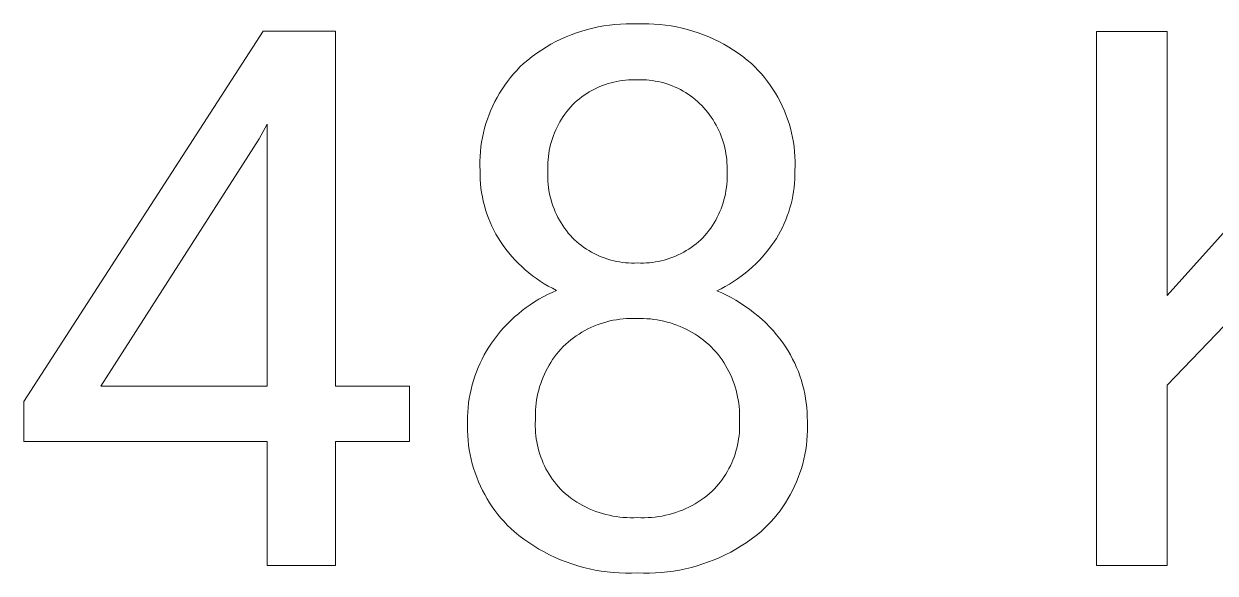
# Model space of a CAD drawing. Header units: millimetres. Extents: x -987 to 2591, y -102 to 2398.
# Drawn here: x 1861.3 to 1936.8, y 180.4 to 215.3 of the extents above; entities that cross this region are included whole.
import ezdxf

# ---------------------------------------------------------------- set-up
doc = ezdxf.new("R2010")
doc.units = ezdxf.units.MM
doc.header["$MEASUREMENT"] = 0
doc.layers.add('Domyślny', color=7, linetype='Continuous', true_color=0x000000)

msp = doc.modelspace()

# ---------------------------------------------------------------- linework, layer by layer
at = {"layer": 'Domyślny', "color": 18, "lineweight": 15, "true_color": 0x000000}
for p, q in [((1899.113, 215.259), (1899.469, 215.274)), ((1899.469, 215.274), (1899.826, 215.275)), ((1899.826, 215.275), (1900.182, 215.265)), ((1900.182, 215.265), (1900.539, 215.275)), ((1900.539, 215.275), (1900.895, 215.273)), ((1900.895, 215.273), (1901.251, 215.259)), ((1861.278, 191.321), (1876.444, 214.803)), ((1876.444, 214.803), (1881.031, 214.803)), ((1881.031, 214.803), (1881.031, 192.298)), ((1895.659, 214.449), (1895.989, 214.583)), ((1895.989, 214.583), (1896.324, 214.706)), ((1896.324, 214.706), (1896.662, 214.817)), ((1896.662, 214.817), (1897.005, 214.917)), ((1897.005, 214.917), (1897.351, 215.004)), ((1897.351, 215.004), (1897.699, 215.08)), ((1897.699, 215.08), (1898.05, 215.143)), ((1898.05, 215.143), (1898.403, 215.194)), ((1898.403, 215.194), (1898.757, 215.233)), ((1898.757, 215.233), (1899.113, 215.259)), ((1901.251, 215.259), (1901.607, 215.232)), ((1901.607, 215.232), (1901.961, 215.193)), ((1901.961, 215.193), (1902.314, 215.142)), ((1902.314, 215.142), (1902.665, 215.078)), ((1902.665, 215.078), (1903.013, 215.003)), ((1903.013, 215.003), (1903.359, 214.915)), ((1903.359, 214.915), (1903.702, 214.816)), ((1903.702, 214.816), (1904.04, 214.705)), ((1904.04, 214.705), (1904.375, 214.582)), ((1904.375, 214.582), (1904.705, 214.447)), ((1929.287, 180.922), (1929.287, 214.793)), ((1929.287, 214.793), (1933.755, 214.793)), ((1933.755, 214.793), (1933.755, 198.042)), ((1933.755, 198.042), (1948.814, 214.793)), ((1894.088, 213.61), (1894.39, 213.799)), ((1894.39, 213.799), (1894.699, 213.978)), ((1894.699, 213.978), (1895.013, 214.146)), ((1895.013, 214.146), (1895.333, 214.303)), ((1895.333, 214.303), (1895.659, 214.449)), ((1904.705, 214.447), (1905.031, 214.302)), ((1905.031, 214.302), (1905.351, 214.145)), ((1905.351, 214.145), (1905.665, 213.977)), ((1905.665, 213.977), (1905.974, 213.798)), ((1905.974, 213.798), (1906.276, 213.609)), ((1893.224, 212.98), (1893.504, 213.2)), ((1893.504, 213.2), (1893.793, 213.41)), ((1893.793, 213.41), (1894.088, 213.61)), ((1906.276, 213.609), (1906.571, 213.409)), ((1906.571, 213.409), (1906.86, 213.2)), ((1906.86, 213.2), (1907.141, 212.98)), ((1892.322, 212.097), (1892.524, 212.322)), ((1892.524, 212.322), (1892.734, 212.54)), ((1892.734, 212.54), (1892.951, 212.751)), ((1892.951, 212.751), (1893.224, 212.98)), ((1907.141, 212.98), (1907.414, 212.751)), ((1907.414, 212.751), (1907.631, 212.541)), ((1907.631, 212.541), (1907.841, 212.323)), ((1907.841, 212.323), (1908.044, 212.098)), ((1891.765, 211.382), (1891.942, 211.627)), ((1891.942, 211.627), (1892.128, 211.865)), ((1892.128, 211.865), (1892.322, 212.097)), ((1898.326, 211.487), (1898.147, 211.428)), ((1898.507, 211.539), (1898.326, 211.487)), ((1898.689, 211.585), (1898.507, 211.539)), ((1898.873, 211.625), (1898.689, 211.585)), ((1899.058, 211.658), (1898.873, 211.625)), ((1899.244, 211.686), (1899.058, 211.658)), ((1899.431, 211.707), (1899.244, 211.686)), ((1899.618, 211.721), (1899.431, 211.707)), ((1899.806, 211.729), (1899.618, 211.721)), ((1899.994, 211.731), (1899.806, 211.729)), ((1900.182, 211.726), (1899.994, 211.731)), ((1900.37, 211.73), (1900.182, 211.726)), ((1900.559, 211.727), (1900.37, 211.73)), ((1900.747, 211.717), (1900.559, 211.727)), ((1900.934, 211.701), (1900.747, 211.717)), ((1901.121, 211.678), (1900.934, 211.701)), ((1901.307, 211.649), (1901.121, 211.678)), ((1901.492, 211.613), (1901.307, 211.649)), ((1901.675, 211.571), (1901.492, 211.613)), ((1901.857, 211.523), (1901.675, 211.571)), ((1902.038, 211.468), (1901.857, 211.523)), ((1908.044, 212.098), (1908.238, 211.866)), ((1908.238, 211.866), (1908.425, 211.628)), ((1908.425, 211.628), (1908.602, 211.383)), ((1891.284, 210.613), (1891.436, 210.874)), ((1891.436, 210.874), (1891.596, 211.131)), ((1891.596, 211.131), (1891.765, 211.382)), ((1896.809, 210.751), (1896.656, 210.642)), ((1896.965, 210.856), (1896.809, 210.751)), ((1897.125, 210.954), (1896.965, 210.856)), ((1897.288, 211.048), (1897.125, 210.954)), ((1897.455, 211.135), (1897.288, 211.048)), ((1897.624, 211.218), (1897.455, 211.135)), ((1897.796, 211.294), (1897.624, 211.218)), ((1897.97, 211.364), (1897.796, 211.294)), ((1898.147, 211.428), (1897.97, 211.364)), ((1902.216, 211.407), (1902.038, 211.468)), ((1902.392, 211.34), (1902.216, 211.407)), ((1902.565, 211.267), (1902.392, 211.34)), ((1902.736, 211.188), (1902.565, 211.267)), ((1902.904, 211.103), (1902.736, 211.188)), ((1903.069, 211.013), (1902.904, 211.103)), ((1903.231, 210.916), (1903.069, 211.013)), ((1903.389, 210.815), (1903.231, 210.916)), ((1903.544, 210.707), (1903.389, 210.815)), ((1908.602, 211.383), (1908.772, 211.133)), ((1908.772, 211.133), (1908.932, 210.876)), ((1908.932, 210.876), (1909.083, 210.614)), ((1890.886, 209.798), (1891.01, 210.074)), ((1891.01, 210.074), (1891.142, 210.346)), ((1891.142, 210.346), (1891.284, 210.613)), ((1895.952, 210.01), (1895.825, 209.863)), ((1896.084, 210.154), (1895.952, 210.01)), ((1896.221, 210.283), (1896.084, 210.154)), ((1896.362, 210.408), (1896.221, 210.283)), ((1896.507, 210.527), (1896.362, 210.408)), ((1896.656, 210.642), (1896.507, 210.527)), ((1903.695, 210.595), (1903.544, 210.707)), ((1903.842, 210.477), (1903.695, 210.595)), ((1903.984, 210.354), (1903.842, 210.477)), ((1904.123, 210.227), (1903.984, 210.354)), ((1904.257, 210.094), (1904.123, 210.227)), ((1904.388, 209.953), (1904.257, 210.094)), ((1909.083, 210.614), (1909.226, 210.347)), ((1909.226, 210.347), (1909.358, 210.075)), ((1909.358, 210.075), (1909.482, 209.799)), ((1890.575, 208.946), (1890.669, 209.233)), ((1890.669, 209.233), (1890.773, 209.517)), ((1890.773, 209.517), (1890.886, 209.798)), ((1895.369, 209.231), (1895.269, 209.064)), ((1895.475, 209.395), (1895.369, 209.231)), ((1895.587, 209.554), (1895.475, 209.395)), ((1895.703, 209.711), (1895.587, 209.554)), ((1895.825, 209.863), (1895.703, 209.711)), ((1904.515, 209.808), (1904.388, 209.953)), ((1904.637, 209.659), (1904.515, 209.808)), ((1904.753, 209.505), (1904.637, 209.659)), ((1904.865, 209.348), (1904.753, 209.505)), ((1904.971, 209.187), (1904.865, 209.348)), ((1909.482, 209.799), (1909.595, 209.519)), ((1909.595, 209.519), (1909.699, 209.235)), ((1909.699, 209.235), (1909.793, 208.947)), ((1876.706, 208.917), (1876.194, 207.976)), ((1876.706, 192.298), (1876.706, 208.917)), ((1890.417, 208.362), (1890.491, 208.655)), ((1890.491, 208.655), (1890.575, 208.946)), ((1895.002, 208.544), (1894.925, 208.365)), ((1895.085, 208.72), (1895.002, 208.544)), ((1895.174, 208.894), (1895.085, 208.72)), ((1895.269, 209.064), (1895.174, 208.894)), ((1905.072, 209.023), (1904.971, 209.187)), ((1905.167, 208.855), (1905.072, 209.023)), ((1905.256, 208.684), (1905.167, 208.855)), ((1905.34, 208.511), (1905.256, 208.684)), ((1905.418, 208.334), (1905.34, 208.511)), ((1909.793, 208.947), (1909.877, 208.656)), ((1909.877, 208.656), (1909.951, 208.363)), ((1876.194, 207.976), (1866.163, 192.298)), ((1890.257, 207.469), (1890.3, 207.769)), ((1890.3, 207.769), (1890.354, 208.066)), ((1890.354, 208.066), (1890.417, 208.362)), ((1894.731, 207.814), (1894.679, 207.626)), ((1894.79, 208), (1894.731, 207.814)), ((1894.855, 208.184), (1894.79, 208)), ((1894.925, 208.365), (1894.855, 208.184)), ((1905.49, 208.155), (1905.418, 208.334)), ((1905.555, 207.974), (1905.49, 208.155)), ((1905.615, 207.791), (1905.555, 207.974)), ((1905.669, 207.606), (1905.615, 207.791)), ((1909.951, 208.363), (1910.014, 208.067)), ((1910.014, 208.067), (1910.067, 207.769)), ((1910.067, 207.769), (1910.11, 207.47)), ((1890.202, 206.867), (1890.225, 207.169)), ((1890.225, 207.169), (1890.257, 207.469)), ((1894.561, 207.054), (1894.534, 206.861)), ((1894.594, 207.246), (1894.561, 207.054)), ((1894.633, 207.437), (1894.594, 207.246)), ((1894.679, 207.626), (1894.633, 207.437)), ((1905.716, 207.419), (1905.669, 207.606)), ((1905.757, 207.231), (1905.716, 207.419)), ((1905.792, 207.041), (1905.757, 207.231)), ((1905.82, 206.85), (1905.792, 207.041)), ((1910.11, 207.47), (1910.142, 207.169)), ((1910.142, 207.169), (1910.164, 206.867)), ((1890.189, 206.262), (1890.191, 206.565)), ((1890.199, 205.96), (1890.189, 206.262)), ((1890.191, 206.565), (1890.202, 206.867)), ((1894.494, 206.278), (1894.493, 206.083)), ((1894.5, 206.473), (1894.494, 206.278)), ((1894.514, 206.667), (1894.5, 206.473)), ((1894.534, 206.861), (1894.514, 206.667)), ((1905.842, 206.659), (1905.82, 206.85)), ((1905.857, 206.467), (1905.842, 206.659)), ((1905.866, 206.274), (1905.857, 206.467)), ((1905.869, 206.081), (1905.866, 206.274)), ((1910.164, 206.867), (1910.175, 206.565)), ((1910.176, 206.263), (1910.166, 205.96)), ((1910.175, 206.565), (1910.176, 206.263)), ((1890.2, 205.681), (1890.199, 205.96)), ((1890.211, 205.402), (1890.2, 205.681)), ((1894.493, 206.083), (1894.499, 205.889)), ((1894.499, 205.889), (1894.494, 205.689)), ((1894.494, 205.689), (1894.496, 205.49)), ((1894.496, 205.49), (1894.505, 205.291)), ((1905.861, 205.292), (1905.869, 205.491)), ((1905.865, 205.889), (1905.869, 206.081)), ((1905.871, 205.69), (1905.865, 205.889)), ((1905.869, 205.491), (1905.871, 205.69)), ((1910.166, 205.695), (1910.157, 205.43)), ((1910.166, 205.96), (1910.166, 205.695)), ((1890.231, 205.124), (1890.211, 205.402)), ((1890.262, 204.847), (1890.231, 205.124)), ((1890.301, 204.571), (1890.262, 204.847)), ((1894.505, 205.291), (1894.521, 205.092)), ((1894.521, 205.092), (1894.543, 204.894)), ((1894.543, 204.894), (1894.573, 204.697)), ((1894.573, 204.697), (1894.609, 204.501)), ((1905.759, 204.504), (1905.795, 204.7)), ((1905.795, 204.7), (1905.824, 204.896)), ((1905.824, 204.896), (1905.846, 205.094)), ((1905.846, 205.094), (1905.861, 205.292)), ((1910.113, 204.901), (1910.077, 204.638)), ((1910.139, 205.165), (1910.113, 204.901)), ((1910.157, 205.43), (1910.139, 205.165)), ((1890.351, 204.296), (1890.301, 204.571)), ((1890.409, 204.023), (1890.351, 204.296)), ((1890.478, 203.753), (1890.409, 204.023)), ((1894.609, 204.501), (1894.652, 204.306)), ((1894.652, 204.306), (1894.702, 204.114)), ((1894.702, 204.114), (1894.759, 203.922)), ((1905.613, 203.926), (1905.668, 204.117)), ((1905.668, 204.117), (1905.717, 204.31)), ((1905.717, 204.31), (1905.759, 204.504)), ((1909.98, 204.116), (1909.918, 203.858)), ((1910.033, 204.376), (1909.98, 204.116)), ((1910.077, 204.638), (1910.033, 204.376)), ((1890.555, 203.485), (1890.478, 203.753)), ((1890.642, 203.219), (1890.555, 203.485)), ((1890.738, 202.957), (1890.642, 203.219)), ((1894.759, 203.922), (1894.822, 203.733)), ((1894.822, 203.733), (1894.891, 203.547)), ((1894.891, 203.547), (1894.968, 203.362)), ((1894.968, 203.362), (1895.05, 203.181)), ((1895.05, 203.181), (1895.139, 203.002)), ((1905.238, 203.006), (1905.326, 203.185)), ((1905.326, 203.185), (1905.407, 203.366)), ((1905.407, 203.366), (1905.482, 203.55)), ((1905.482, 203.55), (1905.55, 203.737)), ((1905.55, 203.737), (1905.613, 203.926)), ((1909.769, 203.349), (1909.682, 203.098)), ((1909.848, 203.602), (1909.769, 203.349)), ((1909.918, 203.858), (1909.848, 203.602)), ((1890.842, 202.699), (1890.738, 202.957)), ((1890.956, 202.444), (1890.842, 202.699)), ((1891.079, 202.193), (1890.956, 202.444)), ((1895.139, 203.002), (1895.234, 202.827)), ((1895.234, 202.827), (1895.335, 202.655)), ((1895.335, 202.655), (1895.442, 202.487)), ((1895.442, 202.487), (1895.554, 202.323)), ((1904.828, 202.325), (1904.939, 202.49)), ((1904.939, 202.49), (1905.045, 202.659)), ((1905.045, 202.659), (1905.144, 202.831)), ((1905.144, 202.831), (1905.238, 203.006)), ((1909.482, 202.606), (1909.37, 202.366)), ((1909.586, 202.85), (1909.482, 202.606)), ((1909.682, 203.098), (1909.586, 202.85)), ((1891.21, 201.947), (1891.079, 202.193)), ((1891.349, 201.705), (1891.21, 201.947)), ((1891.497, 201.469), (1891.349, 201.705)), ((1895.554, 202.323), (1895.673, 202.162)), ((1895.673, 202.162), (1895.796, 202.006)), ((1895.796, 202.006), (1895.926, 201.854)), ((1895.926, 201.854), (1896.06, 201.707)), ((1896.06, 201.707), (1896.196, 201.575)), ((1904.191, 201.575), (1904.328, 201.707)), ((1904.328, 201.707), (1904.461, 201.855)), ((1904.461, 201.855), (1904.589, 202.007)), ((1904.589, 202.007), (1904.711, 202.164)), ((1904.711, 202.164), (1904.828, 202.325)), ((1908.987, 201.668), (1908.843, 201.445)), ((1909.122, 201.896), (1908.987, 201.668)), ((1909.25, 202.129), (1909.122, 201.896)), ((1909.37, 202.366), (1909.25, 202.129)), ((1891.666, 201.222), (1891.497, 201.469)), ((1891.843, 200.982), (1891.666, 201.222)), ((1892.029, 200.748), (1891.843, 200.982)), ((1896.196, 201.575), (1896.337, 201.448)), ((1896.337, 201.448), (1896.482, 201.326)), ((1896.482, 201.326), (1896.632, 201.209)), ((1896.632, 201.209), (1896.785, 201.098)), ((1896.785, 201.098), (1896.942, 200.991)), ((1896.942, 200.991), (1897.102, 200.891)), ((1903.277, 200.892), (1903.439, 200.992)), ((1903.439, 200.992), (1903.597, 201.098)), ((1903.597, 201.098), (1903.752, 201.21)), ((1903.752, 201.21), (1903.902, 201.327)), ((1903.902, 201.327), (1904.048, 201.449)), ((1904.048, 201.449), (1904.191, 201.575)), ((1908.487, 200.957), (1908.297, 200.723)), ((1908.669, 201.198), (1908.487, 200.957)), ((1908.843, 201.445), (1908.669, 201.198)), ((1892.222, 200.52), (1892.029, 200.748)), ((1892.422, 200.299), (1892.222, 200.52)), ((1892.63, 200.085), (1892.422, 200.299)), ((1897.102, 200.891), (1897.266, 200.795)), ((1897.266, 200.795), (1897.434, 200.706)), ((1897.434, 200.706), (1897.604, 200.622)), ((1897.604, 200.622), (1897.777, 200.545)), ((1897.777, 200.545), (1897.953, 200.473)), ((1897.953, 200.473), (1898.13, 200.408)), ((1898.13, 200.408), (1898.311, 200.349)), ((1898.311, 200.349), (1898.493, 200.296)), ((1898.493, 200.296), (1898.677, 200.249)), ((1898.677, 200.249), (1898.862, 200.209)), ((1898.862, 200.209), (1899.048, 200.175)), ((1899.048, 200.175), (1899.236, 200.148)), ((1901.133, 200.149), (1901.321, 200.177)), ((1901.321, 200.177), (1901.509, 200.21)), ((1901.509, 200.21), (1901.695, 200.251)), ((1901.695, 200.251), (1901.879, 200.297)), ((1901.879, 200.297), (1902.062, 200.35)), ((1902.062, 200.35), (1902.243, 200.409)), ((1902.243, 200.409), (1902.422, 200.475)), ((1902.422, 200.475), (1902.599, 200.546)), ((1902.599, 200.546), (1902.773, 200.624)), ((1902.773, 200.624), (1902.944, 200.707)), ((1902.944, 200.707), (1903.112, 200.797)), ((1903.112, 200.797), (1903.277, 200.892)), ((1907.894, 200.273), (1907.681, 200.059)), ((1908.099, 200.495), (1907.894, 200.273)), ((1908.297, 200.723), (1908.099, 200.495)), ((1892.846, 199.877), (1892.63, 200.085)), ((1893.068, 199.678), (1892.846, 199.877)), ((1893.296, 199.486), (1893.068, 199.678)), ((1893.531, 199.301), (1893.296, 199.486)), ((1899.236, 200.148), (1899.425, 200.128)), ((1899.425, 200.128), (1899.614, 200.113)), ((1899.614, 200.113), (1899.803, 200.106)), ((1899.803, 200.106), (1899.993, 200.105)), ((1899.993, 200.105), (1900.182, 200.111)), ((1900.182, 200.111), (1900.373, 200.105)), ((1900.373, 200.105), (1900.563, 200.106)), ((1900.563, 200.106), (1900.753, 200.114)), ((1900.753, 200.114), (1900.943, 200.129)), ((1900.943, 200.129), (1901.133, 200.149)), ((1907.002, 199.46), (1906.762, 199.276)), ((1907.235, 199.652), (1907.002, 199.46)), ((1907.461, 199.852), (1907.235, 199.652)), ((1907.681, 200.059), (1907.461, 199.852)), ((1893.772, 199.125), (1893.531, 199.301)), ((1894.019, 198.957), (1893.772, 199.125)), ((1894.272, 198.797), (1894.019, 198.957)), ((1894.529, 198.646), (1894.272, 198.797)), ((1894.792, 198.504), (1894.529, 198.646)), ((1906.009, 198.773), (1905.748, 198.622)), ((1906.266, 198.932), (1906.009, 198.773)), ((1906.517, 199.1), (1906.266, 198.932)), ((1906.762, 199.276), (1906.517, 199.1)), ((1893.925, 197.805), (1894.201, 197.961)), ((1894.201, 197.961), (1894.483, 198.107)), ((1894.483, 198.107), (1894.769, 198.244)), ((1894.769, 198.244), (1895.059, 198.371)), ((1895.059, 198.371), (1894.792, 198.504)), ((1905.481, 198.48), (1905.21, 198.347)), ((1905.21, 198.347), (1905.521, 198.213)), ((1905.748, 198.622), (1905.481, 198.48)), ((1905.521, 198.213), (1905.828, 198.067)), ((1905.828, 198.067), (1906.13, 197.912)), ((1906.13, 197.912), (1906.425, 197.745)), ((1892.876, 197.093), (1893.129, 197.284)), ((1893.129, 197.284), (1893.389, 197.466)), ((1893.389, 197.466), (1893.654, 197.64)), ((1893.654, 197.64), (1893.925, 197.805)), ((1906.425, 197.745), (1906.715, 197.569)), ((1906.715, 197.569), (1906.999, 197.382)), ((1906.999, 197.382), (1907.276, 197.186)), ((1907.276, 197.186), (1907.546, 196.98)), ((1891.932, 196.246), (1892.158, 196.469)), ((1892.158, 196.469), (1892.39, 196.685)), ((1892.39, 196.685), (1892.63, 196.893)), ((1892.63, 196.893), (1892.876, 197.093)), ((1898.23, 196.38), (1898.024, 196.321)), ((1898.437, 196.431), (1898.23, 196.38)), ((1898.646, 196.476), (1898.437, 196.431)), ((1898.857, 196.513), (1898.646, 196.476)), ((1899.068, 196.543), (1898.857, 196.513)), ((1899.281, 196.566), (1899.068, 196.543)), ((1899.494, 196.582), (1899.281, 196.566)), ((1899.707, 196.59), (1899.494, 196.582)), ((1899.921, 196.591), (1899.707, 196.59)), ((1900.135, 196.584), (1899.921, 196.591)), ((1900.351, 196.589), (1900.135, 196.584)), ((1900.568, 196.586), (1900.351, 196.589)), ((1900.784, 196.576), (1900.568, 196.586)), ((1901, 196.559), (1900.784, 196.576)), ((1901.215, 196.535), (1901, 196.559)), ((1901.43, 196.503), (1901.215, 196.535)), ((1901.643, 196.465), (1901.43, 196.503)), ((1901.855, 196.419), (1901.643, 196.465)), ((1902.065, 196.366), (1901.855, 196.419)), ((1907.546, 196.98), (1907.808, 196.765)), ((1907.808, 196.765), (1908.063, 196.541)), ((1908.063, 196.541), (1908.31, 196.308)), ((1937.901, 196.672), (1933.755, 192.371)), ((1891.303, 195.533), (1891.505, 195.777)), ((1891.505, 195.777), (1891.715, 196.015)), ((1891.715, 196.015), (1891.932, 196.246)), ((1896.659, 195.719), (1896.477, 195.606)), ((1896.845, 195.825), (1896.659, 195.719)), ((1897.034, 195.924), (1896.845, 195.825)), ((1897.226, 196.017), (1897.034, 195.924)), ((1897.422, 196.103), (1897.226, 196.017)), ((1897.62, 196.183), (1897.422, 196.103)), ((1897.821, 196.255), (1897.62, 196.183)), ((1898.024, 196.321), (1897.821, 196.255)), ((1902.273, 196.306), (1902.065, 196.366)), ((1902.479, 196.24), (1902.273, 196.306)), ((1902.683, 196.166), (1902.479, 196.24)), ((1902.884, 196.086), (1902.683, 196.166)), ((1903.082, 195.999), (1902.884, 196.086)), ((1903.277, 195.905), (1903.082, 195.999)), ((1903.469, 195.805), (1903.277, 195.905)), ((1903.658, 195.698), (1903.469, 195.805)), ((1903.843, 195.586), (1903.658, 195.698)), ((1908.31, 196.308), (1908.549, 196.067)), ((1908.549, 196.067), (1908.779, 195.818)), ((1908.779, 195.818), (1909, 195.56)), ((1890.764, 194.78), (1890.925, 195.023)), ((1890.925, 195.023), (1891.11, 195.281)), ((1891.11, 195.281), (1891.303, 195.533)), ((1895.631, 194.956), (1895.476, 194.809)), ((1895.791, 195.097), (1895.631, 194.956)), ((1895.956, 195.233), (1895.791, 195.097)), ((1896.126, 195.364), (1895.956, 195.233)), ((1896.299, 195.488), (1896.126, 195.364)), ((1896.477, 195.606), (1896.299, 195.488)), ((1904.024, 195.467), (1903.843, 195.586)), ((1904.201, 195.342), (1904.024, 195.467)), ((1904.374, 195.211), (1904.201, 195.342)), ((1904.542, 195.075), (1904.374, 195.211)), ((1904.706, 194.933), (1904.542, 195.075)), ((1904.864, 194.785), (1904.706, 194.933)), ((1909, 195.56), (1909.212, 195.295)), ((1909.212, 195.295), (1909.415, 195.023)), ((1909.415, 195.023), (1909.58, 194.781)), ((1890.33, 194.017), (1890.466, 194.276)), ((1890.466, 194.276), (1890.611, 194.531)), ((1890.611, 194.531), (1890.764, 194.78)), ((1894.928, 194.156), (1894.805, 193.982)), ((1895.057, 194.326), (1894.928, 194.156)), ((1895.191, 194.492), (1895.057, 194.326)), ((1895.331, 194.653), (1895.191, 194.492)), ((1895.476, 194.809), (1895.331, 194.653)), ((1905.011, 194.631), (1904.864, 194.785)), ((1905.152, 194.471), (1905.011, 194.631)), ((1905.288, 194.307), (1905.152, 194.471)), ((1905.418, 194.139), (1905.288, 194.307)), ((1905.542, 193.966), (1905.418, 194.139)), ((1909.58, 194.781), (1909.735, 194.533)), ((1909.735, 194.533), (1909.883, 194.279)), ((1909.883, 194.279), (1910.021, 194.021)), ((1889.976, 193.215), (1890.085, 193.487)), ((1890.085, 193.487), (1890.203, 193.754)), ((1890.203, 193.754), (1890.33, 194.017)), ((1894.472, 193.436), (1894.374, 193.246)), ((1894.577, 193.621), (1894.472, 193.436)), ((1894.688, 193.804), (1894.577, 193.621)), ((1894.805, 193.982), (1894.688, 193.804)), ((1905.66, 193.789), (1905.542, 193.966)), ((1905.772, 193.608), (1905.66, 193.789)), ((1905.878, 193.424), (1905.772, 193.608)), ((1905.978, 193.236), (1905.878, 193.424)), ((1910.021, 194.021), (1910.15, 193.758)), ((1910.15, 193.758), (1910.27, 193.491)), ((1910.27, 193.491), (1910.381, 193.219)), ((1889.706, 192.381), (1889.787, 192.662)), ((1889.787, 192.662), (1889.877, 192.94)), ((1889.877, 192.94), (1889.976, 193.215)), ((1894.118, 192.66), (1894.046, 192.46)), ((1894.197, 192.859), (1894.118, 192.66)), ((1894.282, 193.054), (1894.197, 192.859)), ((1894.374, 193.246), (1894.282, 193.054)), ((1906.071, 193.044), (1905.978, 193.236)), ((1906.157, 192.85), (1906.071, 193.044)), ((1906.237, 192.653), (1906.157, 192.85)), ((1906.311, 192.453), (1906.237, 192.653)), ((1910.381, 193.219), (1910.482, 192.944)), ((1910.482, 192.944), (1910.573, 192.666)), ((1910.573, 192.666), (1910.655, 192.385)), ((1866.163, 192.298), (1876.706, 192.298)), ((1881.031, 192.298), (1885.737, 192.298)), ((1885.737, 192.298), (1885.737, 188.783)), ((1889.574, 191.811), (1889.635, 192.097)), ((1889.635, 192.097), (1889.706, 192.381)), ((1893.922, 192.052), (1893.87, 191.845)), ((1893.98, 192.257), (1893.922, 192.052)), ((1894.046, 192.46), (1893.98, 192.257)), ((1906.377, 192.251), (1906.311, 192.453)), ((1906.436, 192.046), (1906.377, 192.251)), ((1906.489, 191.84), (1906.436, 192.046)), ((1910.655, 192.385), (1910.728, 192.101)), ((1910.728, 192.101), (1910.79, 191.815)), ((1933.755, 192.371), (1933.755, 180.922)), ((1861.278, 188.783), (1861.278, 191.321)), ((1889.449, 190.943), (1889.48, 191.234)), ((1889.48, 191.234), (1889.522, 191.524)), ((1889.522, 191.524), (1889.574, 191.811)), ((1893.758, 191.215), (1893.735, 191.003)), ((1893.788, 191.426), (1893.758, 191.215)), ((1893.826, 191.636), (1893.788, 191.426)), ((1893.87, 191.845), (1893.826, 191.636)), ((1906.534, 191.632), (1906.489, 191.84)), ((1906.572, 191.423), (1906.534, 191.632)), ((1906.604, 191.212), (1906.572, 191.423)), ((1906.628, 191.001), (1906.604, 191.212)), ((1910.79, 191.815), (1910.842, 191.526)), ((1910.842, 191.526), (1910.884, 191.236)), ((1910.884, 191.236), (1910.916, 190.945)), ((1889.412, 190.067), (1889.414, 190.36)), ((1889.414, 190.36), (1889.426, 190.652)), ((1889.426, 190.652), (1889.449, 190.943)), ((1893.709, 190.577), (1893.708, 190.364)), ((1893.708, 190.364), (1893.713, 190.151)), ((1893.718, 190.79), (1893.709, 190.577)), ((1893.735, 191.003), (1893.718, 190.79)), ((1906.644, 190.789), (1906.628, 191.001)), ((1906.654, 190.576), (1906.644, 190.789)), ((1906.651, 190.151), (1906.656, 190.363)), ((1906.656, 190.363), (1906.654, 190.576)), ((1910.916, 190.945), (1910.939, 190.653)), ((1910.939, 190.653), (1910.95, 190.36)), ((1910.95, 190.36), (1910.952, 190.067)), ((1889.405, 189.766), (1889.412, 190.067)), ((1889.407, 189.464), (1889.405, 189.766)), ((1893.713, 190.151), (1893.705, 189.951)), ((1893.705, 189.951), (1893.705, 189.752)), ((1893.705, 189.752), (1893.71, 189.552)), ((1906.659, 189.952), (1906.651, 190.151)), ((1906.654, 189.553), (1906.66, 189.753)), ((1906.66, 189.753), (1906.659, 189.952)), ((1910.952, 190.067), (1910.961, 189.765)), ((1910.961, 189.765), (1910.959, 189.463)), ((1889.42, 189.163), (1889.407, 189.464)), ((1889.444, 188.862), (1889.42, 189.163)), ((1889.477, 188.562), (1889.444, 188.862)), ((1893.71, 189.552), (1893.723, 189.353)), ((1893.723, 189.353), (1893.742, 189.154)), ((1893.742, 189.154), (1893.768, 188.956)), ((1893.768, 188.956), (1893.8, 188.759)), ((1906.563, 188.762), (1906.596, 188.959)), ((1906.596, 188.959), (1906.622, 189.156)), ((1906.622, 189.156), (1906.641, 189.355)), ((1906.641, 189.355), (1906.654, 189.553)), ((1910.924, 188.86), (1910.891, 188.559)), ((1910.946, 189.161), (1910.924, 188.86)), ((1910.959, 189.463), (1910.946, 189.161)), ((1876.706, 188.783), (1861.278, 188.783)), ((1876.706, 180.92), (1876.706, 188.783)), ((1885.737, 188.783), (1881.031, 188.783)), ((1881.031, 188.783), (1881.031, 180.92)), ((1889.521, 188.263), (1889.477, 188.562)), ((1889.574, 187.967), (1889.521, 188.263)), ((1893.8, 188.759), (1893.839, 188.564)), ((1893.839, 188.564), (1893.885, 188.369)), ((1893.885, 188.369), (1893.937, 188.176)), ((1893.937, 188.176), (1893.995, 187.986)), ((1906.368, 187.991), (1906.427, 188.181)), ((1906.427, 188.181), (1906.479, 188.373)), ((1906.479, 188.373), (1906.524, 188.567)), ((1906.524, 188.567), (1906.563, 188.762)), ((1910.848, 188.26), (1910.795, 187.962)), ((1910.891, 188.559), (1910.848, 188.26)), ((1889.638, 187.672), (1889.574, 187.967)), ((1889.712, 187.379), (1889.638, 187.672)), ((1889.795, 187.089), (1889.712, 187.379)), ((1893.995, 187.986), (1894.06, 187.797)), ((1894.06, 187.797), (1894.132, 187.61)), ((1894.132, 187.61), (1894.209, 187.426)), ((1894.209, 187.426), (1894.292, 187.245)), ((1906.071, 187.252), (1906.155, 187.433)), ((1906.155, 187.433), (1906.232, 187.616)), ((1906.232, 187.616), (1906.303, 187.802)), ((1906.303, 187.802), (1906.368, 187.991)), ((1910.658, 187.374), (1910.574, 187.083)), ((1910.731, 187.667), (1910.658, 187.374)), ((1910.795, 187.962), (1910.731, 187.667)), ((1889.889, 186.802), (1889.795, 187.089)), ((1889.992, 186.519), (1889.889, 186.802)), ((1894.292, 187.245), (1894.382, 187.067)), ((1894.382, 187.067), (1894.477, 186.891)), ((1894.477, 186.891), (1894.579, 186.719)), ((1894.579, 186.719), (1894.686, 186.551)), ((1905.565, 186.395), (1905.678, 186.56)), ((1905.678, 186.56), (1905.785, 186.728)), ((1905.785, 186.728), (1905.886, 186.899)), ((1905.886, 186.899), (1905.982, 187.074)), ((1905.982, 187.074), (1906.071, 187.252)), ((1910.481, 186.796), (1910.378, 186.512)), ((1910.574, 187.083), (1910.481, 186.796)), ((1890.105, 186.239), (1889.992, 186.519)), ((1890.227, 185.963), (1890.105, 186.239)), ((1890.358, 185.692), (1890.227, 185.963)), ((1894.686, 186.551), (1894.798, 186.386)), ((1894.798, 186.386), (1894.916, 186.225)), ((1894.916, 186.225), (1895.04, 186.068)), ((1895.04, 186.068), (1895.168, 185.915)), ((1895.168, 185.915), (1895.302, 185.767)), ((1905.062, 185.779), (1905.196, 185.926)), ((1905.196, 185.926), (1905.324, 186.079)), ((1905.324, 186.079), (1905.448, 186.235)), ((1905.448, 186.235), (1905.565, 186.395)), ((1910.143, 185.955), (1910.012, 185.683)), ((1910.265, 186.231), (1910.143, 185.955)), ((1910.378, 186.512), (1910.265, 186.231)), ((1890.499, 185.425), (1890.358, 185.692)), ((1890.648, 185.163), (1890.499, 185.425)), ((1890.807, 184.906), (1890.648, 185.163)), ((1895.302, 185.767), (1895.441, 185.623)), ((1895.441, 185.623), (1895.61, 185.477)), ((1895.61, 185.477), (1895.785, 185.336)), ((1895.785, 185.336), (1895.964, 185.202)), ((1895.964, 185.202), (1896.147, 185.073)), ((1896.147, 185.073), (1896.335, 184.951)), ((1904.031, 184.958), (1904.219, 185.081)), ((1904.219, 185.081), (1904.402, 185.21)), ((1904.402, 185.21), (1904.581, 185.346)), ((1904.581, 185.346), (1904.755, 185.488)), ((1904.755, 185.488), (1904.924, 185.635)), ((1904.924, 185.635), (1905.062, 185.779)), ((1909.721, 185.153), (1909.562, 184.896)), ((1909.871, 185.415), (1909.721, 185.153)), ((1910.012, 185.683), (1909.871, 185.415)), ((1890.974, 184.655), (1890.807, 184.906)), ((1891.149, 184.409), (1890.974, 184.655)), ((1891.333, 184.17), (1891.149, 184.409)), ((1896.335, 184.951), (1896.528, 184.836)), ((1896.528, 184.836), (1896.723, 184.727)), ((1896.723, 184.727), (1896.923, 184.625)), ((1896.923, 184.625), (1897.126, 184.53)), ((1897.126, 184.53), (1897.332, 184.441)), ((1897.332, 184.441), (1897.541, 184.36)), ((1897.541, 184.36), (1897.752, 184.286)), ((1902.615, 184.288), (1902.826, 184.363)), ((1902.826, 184.363), (1903.035, 184.444)), ((1903.035, 184.444), (1903.241, 184.533)), ((1903.241, 184.533), (1903.444, 184.629)), ((1903.444, 184.629), (1903.644, 184.732)), ((1903.644, 184.732), (1903.839, 184.842)), ((1903.839, 184.842), (1904.031, 184.958)), ((1909.219, 184.398), (1909.035, 184.159)), ((1909.395, 184.644), (1909.219, 184.398)), ((1909.562, 184.896), (1909.395, 184.644)), ((1891.524, 183.937), (1891.333, 184.17)), ((1891.724, 183.71), (1891.524, 183.937)), ((1891.931, 183.491), (1891.724, 183.71)), ((1897.752, 184.286), (1897.966, 184.22)), ((1897.966, 184.22), (1898.182, 184.161)), ((1898.182, 184.161), (1898.4, 184.109)), ((1898.4, 184.109), (1898.62, 184.064)), ((1898.62, 184.064), (1898.841, 184.028)), ((1898.841, 184.028), (1899.063, 183.999)), ((1899.063, 183.999), (1899.286, 183.977)), ((1899.286, 183.977), (1899.51, 183.963)), ((1899.51, 183.963), (1899.734, 183.957)), ((1899.734, 183.957), (1899.958, 183.958)), ((1899.958, 183.958), (1900.182, 183.967)), ((1900.182, 183.967), (1900.406, 183.958)), ((1900.406, 183.958), (1900.631, 183.957)), ((1900.631, 183.957), (1900.855, 183.963)), ((1900.855, 183.963), (1901.079, 183.977)), ((1901.079, 183.977), (1901.302, 183.998)), ((1901.302, 183.998), (1901.525, 184.028)), ((1901.525, 184.028), (1901.746, 184.065)), ((1901.746, 184.065), (1901.966, 184.109)), ((1901.966, 184.109), (1902.184, 184.161)), ((1902.184, 184.161), (1902.401, 184.221)), ((1902.401, 184.221), (1902.615, 184.288)), ((1908.643, 183.699), (1908.435, 183.479)), ((1908.843, 183.925), (1908.643, 183.699)), ((1909.035, 184.159), (1908.843, 183.925)), ((1892.145, 183.279), (1891.931, 183.491)), ((1892.367, 183.074), (1892.145, 183.279)), ((1892.665, 182.833), (1892.367, 183.074)), ((1892.971, 182.601), (1892.665, 182.833)), ((1907.699, 182.822), (1907.392, 182.592)), ((1907.998, 183.062), (1907.699, 182.822)), ((1908.22, 183.267), (1907.998, 183.062)), ((1908.435, 183.479), (1908.22, 183.267)), ((1893.285, 182.381), (1892.971, 182.601)), ((1893.606, 182.171), (1893.285, 182.381)), ((1893.934, 181.972), (1893.606, 182.171)), ((1906.756, 182.164), (1906.428, 181.967)), ((1907.078, 182.373), (1906.756, 182.164)), ((1907.392, 182.592), (1907.078, 182.373)), ((1894.269, 181.785), (1893.934, 181.972)), ((1894.609, 181.609), (1894.269, 181.785)), ((1894.956, 181.444), (1894.609, 181.609)), ((1895.308, 181.292), (1894.956, 181.444)), ((1895.665, 181.152), (1895.308, 181.292)), ((1905.053, 181.29), (1904.696, 181.151)), ((1905.405, 181.442), (1905.053, 181.29)), ((1905.752, 181.605), (1905.405, 181.442)), ((1906.093, 181.78), (1905.752, 181.605)), ((1906.428, 181.967), (1906.093, 181.78)), ((1881.031, 180.92), (1876.706, 180.92)), ((1896.026, 181.024), (1895.665, 181.152)), ((1896.392, 180.908), (1896.026, 181.024)), ((1896.761, 180.805), (1896.392, 180.908)), ((1897.134, 180.714), (1896.761, 180.805)), ((1897.51, 180.636), (1897.134, 180.714)), ((1897.888, 180.571), (1897.51, 180.636)), ((1898.268, 180.519), (1897.888, 180.571)), ((1898.649, 180.48), (1898.268, 180.519)), ((1902.095, 180.52), (1901.714, 180.481)), ((1902.475, 180.572), (1902.095, 180.52)), ((1902.853, 180.637), (1902.475, 180.572)), ((1903.228, 180.715), (1902.853, 180.637)), ((1903.6, 180.805), (1903.228, 180.715)), ((1903.969, 180.908), (1903.6, 180.805)), ((1904.335, 181.023), (1903.969, 180.908)), ((1904.696, 181.151), (1904.335, 181.023)), ((1933.755, 180.922), (1929.287, 180.922)), ((1899.032, 180.453), (1898.649, 180.48)), ((1899.415, 180.44), (1899.032, 180.453)), ((1899.799, 180.44), (1899.415, 180.44)), ((1900.182, 180.453), (1899.799, 180.44)), ((1900.565, 180.441), (1900.182, 180.453)), ((1900.949, 180.441), (1900.565, 180.441)), ((1901.332, 180.455), (1900.949, 180.441)), ((1901.714, 180.481), (1901.332, 180.455))]:
    msp.add_line(p, q, dxfattribs=at)

doc.saveas('drawing.dxf')
